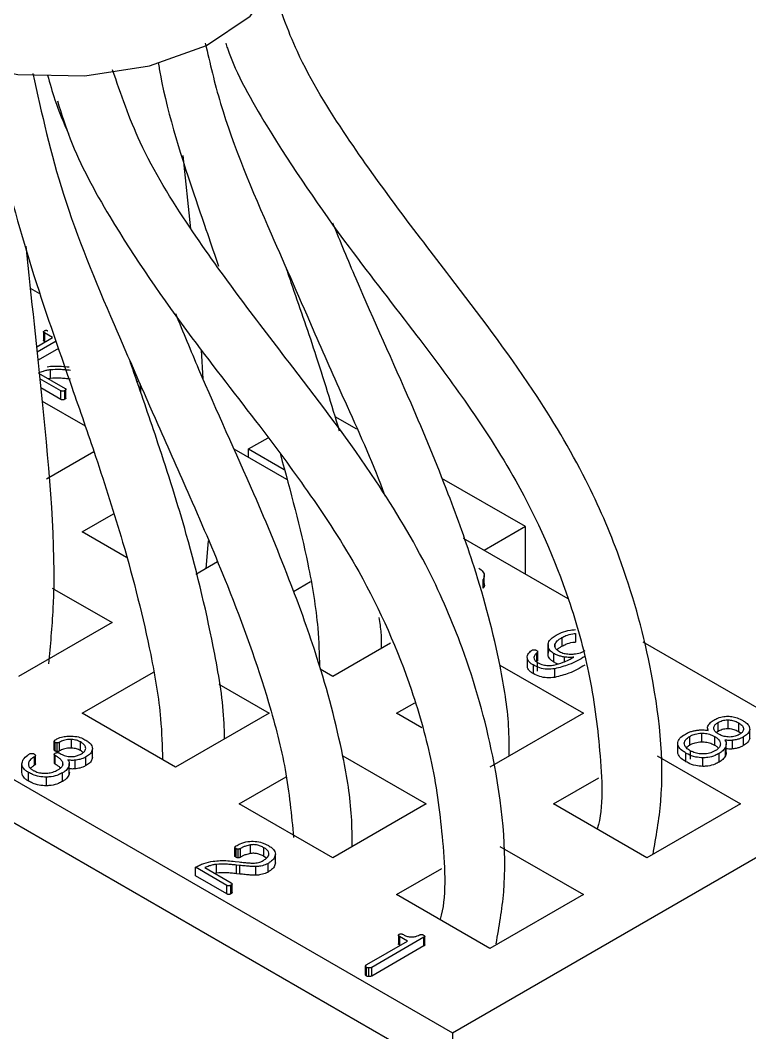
# Model space of a CAD drawing. Header units: millimetres. Extents: x 334 to 3694, y 0 to 2376.
# Drawn here: x 2489.29 to 2497.56, y 1188.96 to 1200.45 of the extents above; entities that cross this region are included whole.
import ezdxf

# ---------------------------------------------------------------- set-up
doc = ezdxf.new("R2010")
doc.units = ezdxf.units.MM
doc.header["$LTSCALE"] = 3
doc.layers.add('1_외형선', color=7, linetype='Continuous', lineweight=25)

msp = doc.modelspace()

# ---------------------------------------------------------------- linework, layer by layer
at = {"layer": '1_외형선'}
for p, q in [((2491.225, 1198.08), (2491.139, 1198.911)), ((2489.513, 1197.339), (2489.407, 1197.4)), ((2489.476, 1196.74), (2489.656, 1196.844)), ((2489.554, 1196.909), (2489.554, 1196.811)), ((2489.656, 1196.844), (2489.564, 1196.897)), ((2489.564, 1196.897), (2489.564, 1196.799)), ((2489.696, 1196.803), (2489.482, 1196.679)), ((2489.724, 1196.721), (2489.491, 1196.587)), ((2489.571, 1196.795), (2489.564, 1196.799)), ((2491.363, 1196.377), (2491.346, 1196.7)), ((2481.21, 1196.45), (2494.192, 1188.956)), ((2489.497, 1196.441), (2489.798, 1196.268)), ((2489.749, 1196.241), (2489.513, 1196.377)), ((2489.632, 1196.381), (2489.609, 1196.377)), ((2489.632, 1196.381), (2489.632, 1196.479)), ((2489.749, 1196.143), (2489.524, 1196.273)), ((2489.808, 1196.158), (2489.808, 1196.256)), ((2490.614, 1196.344), (2490.633, 1196.355)), ((2490.649, 1196.319), (2490.654, 1196.227)), ((2489.749, 1196.143), (2489.749, 1196.241)), ((2489.795, 1196.144), (2489.795, 1196.242)), ((2489.54, 1196.123), (2490.025, 1195.843)), ((2481.21, 1195.96), (2494.192, 1188.466)), ((2493.107, 1195.803), (2492.86, 1195.945)), ((2491.88, 1195.581), (2492.101, 1195.708)), ((2492.312, 1195.233), (2491.716, 1195.577)), ((2491.88, 1195.483), (2491.88, 1195.581)), ((2491.88, 1195.581), (2492.283, 1195.348)), ((2490.126, 1195.548), (2489.587, 1195.237)), ((2495.019, 1194.699), (2494.072, 1195.246)), ((2489.992, 1194.638), (2490.349, 1194.844)), ((2495.019, 1194.699), (2494.553, 1194.429)), ((2495.019, 1194.16), (2495.019, 1194.699)), ((2490.494, 1194.348), (2489.992, 1194.638)), ((2491.398, 1194.225), (2491.424, 1194.539)), ((2495.505, 1193.88), (2494.319, 1194.564)), ((2491.526, 1194.299), (2491.281, 1194.157)), ((2492.389, 1193.964), (2492.582, 1194.076)), ((2494.541, 1193.999), (2494.541, 1194.097)), ((2494.552, 1194.143), (2494.552, 1194.151)), ((2494.552, 1194.053), (2494.552, 1194.138)), ((2489.652, 1194.001), (2490.331, 1193.609)), ((2490.331, 1193.609), (2489.271, 1192.997)), ((2495.432, 1193.439), (2495.432, 1193.341)), ((2495.589, 1193.487), (2495.589, 1193.389)), ((2499.113, 1191.797), (2496.355, 1193.389)), ((2493.49, 1193.375), (2492.834, 1192.997)), ((2495.15, 1193.168), (2495.15, 1193.266)), ((2495.159, 1193.182), (2495.159, 1193.28)), ((2495.276, 1193.36), (2495.276, 1193.262)), ((2495.276, 1193.247), (2495.276, 1193.345)), ((2495.355, 1193.361), (2495.355, 1193.327)), ((2495.042, 1193.105), (2495.042, 1193.203)), ((2495.158, 1193.057), (2495.158, 1193.155)), ((2495.342, 1193.162), (2495.342, 1193.26)), ((2495.463, 1193.166), (2495.463, 1193.219)), ((2489.992, 1192.58), (2490.8, 1193.047)), ((2492.834, 1192.997), (2492.691, 1193.08)), ((2494.729, 1193.128), (2495.677, 1192.58)), ((2495.108, 1193.129), (2495.108, 1193.031)), ((2495.352, 1192.988), (2495.352, 1193.086)), ((2491.542, 1192.91), (2492.113, 1192.58)), ((2493.556, 1192.58), (2493.765, 1192.701)), ((2491.052, 1191.968), (2489.992, 1192.58)), ((2492.113, 1192.58), (2491.052, 1191.968)), ((2493.845, 1192.414), (2493.556, 1192.58)), ((2495.677, 1192.58), (2494.616, 1191.968)), ((2497.206, 1192.378), (2497.206, 1192.476)), ((2497.315, 1192.507), (2497.315, 1192.409)), ((2497.435, 1192.472), (2497.435, 1192.374)), ((2497.017, 1192.355), (2497.017, 1192.257)), ((2497.086, 1192.412), (2497.086, 1192.387)), ((2497.435, 1192.374), (2497.465, 1192.354)), ((2497.564, 1192.297), (2497.564, 1192.395)), ((2489.675, 1192.165), (2489.675, 1192.263)), ((2489.685, 1192.152), (2489.685, 1192.25)), ((2489.707, 1192.147), (2489.707, 1192.245)), ((2489.734, 1192.153), (2489.734, 1192.251)), ((2489.87, 1192.185), (2489.87, 1192.283)), ((2489.974, 1192.157), (2489.974, 1192.255)), ((2490.023, 1192.281), (2490.035, 1192.275)), ((2496.747, 1192.141), (2496.747, 1192.239)), ((2496.884, 1192.22), (2496.884, 1192.318)), ((2497.166, 1192.317), (2497.166, 1192.219)), ((2497.298, 1192.234), (2497.298, 1192.234)), ((2497.298, 1192.136), (2497.298, 1192.233)), ((2497.369, 1192.176), (2497.369, 1192.274)), ((2497.491, 1192.312), (2497.491, 1192.214)), ((2490.108, 1192.08), (2490.108, 1192.178)), ((2496.841, 1192.031), (2496.841, 1192.129)), ((2496.888, 1192.156), (2496.888, 1192.058)), ((2497.216, 1192.027), (2497.216, 1192.125)), ((2497.288, 1192.098), (2497.288, 1192.196)), ((2489.309, 1191.907), (2489.309, 1192.005)), ((2489.452, 1191.99), (2489.452, 1192.088)), ((2489.461, 1192.004), (2489.461, 1192.102)), ((2489.675, 1192.114), (2489.675, 1192.016)), ((2489.687, 1192.002), (2489.687, 1192.1)), ((2489.772, 1191.992), (2489.772, 1192.025)), ((2489.846, 1192.006), (2489.846, 1192.012)), ((2489.846, 1191.914), (2489.846, 1192.004)), ((2489.912, 1191.95), (2489.912, 1192.048)), ((2490.035, 1191.988), (2490.035, 1192.086)), ((2492.947, 1192.099), (2493.895, 1191.552)), ((2496.513, 1192.098), (2497.459, 1191.552)), ((2497.033, 1191.977), (2497.033, 1192.075)), ((2489.382, 1191.812), (2489.382, 1191.91)), ((2489.77, 1191.807), (2489.77, 1191.905)), ((2489.844, 1191.889), (2489.844, 1191.987)), ((2489.588, 1191.758), (2489.588, 1191.856)), ((2491.774, 1191.552), (2492.304, 1191.858)), ((2494.192, 1188.956), (2499.113, 1191.797)), ((2495.338, 1191.552), (2495.852, 1191.849)), ((2492.834, 1190.939), (2491.774, 1191.552)), ((2493.895, 1191.552), (2492.834, 1190.939)), ((2496.398, 1190.939), (2495.338, 1191.552)), ((2497.459, 1191.552), (2496.398, 1190.939)), ((2491.902, 1190.99), (2491.902, 1191.088)), ((2491.724, 1190.961), (2491.724, 1191.059)), ((2491.737, 1190.947), (2491.737, 1191.045)), ((2491.76, 1190.941), (2491.76, 1191.039)), ((2491.787, 1190.947), (2491.787, 1191.045)), ((2492.054, 1190.956), (2492.054, 1191.054)), ((2492.184, 1190.884), (2492.184, 1190.982)), ((2494.731, 1191.069), (2495.677, 1190.523)), ((2491.516, 1190.768), (2491.516, 1190.866)), ((2491.727, 1190.899), (2491.772, 1190.894)), ((2491.781, 1190.854), (2491.743, 1190.858)), ((2491.743, 1190.76), (2491.743, 1190.858)), ((2491.781, 1190.756), (2491.781, 1190.854)), ((2492.083, 1190.936), (2492.054, 1190.956)), ((2492.1, 1190.779), (2492.1, 1190.877)), ((2491.634, 1190.628), (2491.279, 1190.833)), ((2491.279, 1190.735), (2491.279, 1190.833)), ((2491.382, 1190.829), (2491.682, 1190.655)), ((2491.516, 1190.768), (2491.493, 1190.764)), ((2491.781, 1190.756), (2491.743, 1190.76)), ((2491.96, 1190.742), (2491.96, 1190.84)), ((2493.556, 1190.523), (2494.071, 1190.82)), ((2491.634, 1190.53), (2491.279, 1190.735)), ((2491.634, 1190.53), (2491.634, 1190.628)), ((2491.68, 1190.532), (2491.68, 1190.63)), ((2491.692, 1190.546), (2491.692, 1190.644)), ((2494.616, 1189.911), (2493.556, 1190.523)), ((2495.677, 1190.523), (2494.616, 1189.911)), ((2493.579, 1190.061), (2493.579, 1189.963)), ((2493.682, 1189.995), (2493.59, 1190.049)), ((2493.59, 1190.049), (2493.59, 1189.951)), ((2493.877, 1189.953), (2493.877, 1190.051)), ((2493.221, 1189.73), (2493.682, 1189.995)), ((2493.867, 1190.038), (2493.276, 1189.697)), ((2493.867, 1189.94), (2493.276, 1189.599)), ((2493.597, 1189.947), (2493.59, 1189.951)), ((2493.867, 1189.94), (2493.867, 1190.038)), ((2493.206, 1189.614), (2493.206, 1189.712)), ((2493.218, 1189.598), (2493.218, 1189.696)), ((2493.245, 1189.592), (2493.245, 1189.69)), ((2493.276, 1189.599), (2493.276, 1189.697)), ((2494.192, 1188.956), (2494.192, 1188.466))]:
    msp.add_line(p, q, dxfattribs=at)
at = {"layer": '1_외형선', "flags": 128}
msp.add_lwpolyline([(2487.934, 1200.235), (2488.546, 1199.975), (2489.263, 1199.83), (2490.023, 1199.813), (2490.757, 1199.927), (2491.401, 1200.16), (2491.896, 1200.493), (2492.2, 1200.895), (2492.287, 1201.276)], dxfattribs=at)
at = {"layer": '1_외형선'}
for points, knots in [([(2496.467, 1190.979), (2496.502, 1191.176), (2496.618, 1191.818), (2496.498, 1192.988), (2496.151, 1194.24), (2495.693, 1195.301), (2495.044, 1196.385), (2494.087, 1197.638), (2493.145, 1198.86), (2492.439, 1199.992), (2492.234, 1200.584), (2492.148, 1200.834)], [0, 0, 0, 0, 0.067625, 0.220252, 0.335985, 0.419037, 0.521309, 0.66064, 0.833108, 0.929475, 1, 1, 1, 1]), ([(2491.388, 1200.184), (2491.441, 1199.957), (2491.608, 1199.24), (2492.087, 1198.131), (2492.587, 1196.992), (2493.021, 1196.005), (2493.304, 1195.39), (2493.424, 1195.048), (2493.426, 1195.043)], [0, 0, 0, 0, 0.132687, 0.418935, 0.639993, 0.800324, 0.996985, 1, 1, 1, 1]), ([(2491.62, 1200.184), (2491.626, 1200.165), (2491.734, 1199.845), (2492.196, 1199.036), (2492.932, 1197.962), (2493.718, 1196.965), (2494.365, 1196.096), (2495.008, 1195.115), (2495.479, 1194.043), (2495.766, 1193.003), (2495.875, 1192.128), (2495.908, 1191.512), (2495.834, 1191.267), (2495.833, 1191.266)], [0, 0, 0, 0, 0.005799, 0.09912, 0.256585, 0.377875, 0.464618, 0.567152, 0.707983, 0.794991, 0.892448, 0.999227, 1, 1, 1, 1]), ([(2490.854, 1199.965), (2490.863, 1199.917), (2490.95, 1199.406), (2491.206, 1198.623), (2491.454, 1197.901), (2491.54, 1197.653)], [0, 0, 0, 0, 0.063908, 0.678537, 1, 1, 1, 1]), ([(2488.937, 1199.895), (2488.94, 1199.805), (2488.953, 1199.453), (2489.128, 1198.603), (2489.453, 1197.482), (2489.841, 1196.38), (2490.169, 1195.43), (2490.495, 1194.413), (2490.748, 1193.414), (2490.889, 1192.588), (2490.899, 1192.207), (2490.903, 1192.054)], [0, 0, 0, 0, 0.0366, 0.142814, 0.320492, 0.456093, 0.554542, 0.676671, 0.839426, 0.935448, 1, 1, 1, 1]), ([(2489.432, 1199.842), (2489.533, 1199.386), (2489.743, 1198.442), (2490.302, 1197.102), (2490.803, 1195.963), (2491.244, 1194.976), (2491.693, 1193.925), (2492.069, 1192.885), (2492.319, 1191.919), (2492.366, 1191.425), (2492.39, 1191.171)], [0, 0, 0, 0, 0.15672, 0.325189, 0.455291, 0.549652, 0.665395, 0.817516, 0.906146, 1, 1, 1, 1]), ([(2489.6, 1199.824), (2489.625, 1199.73), (2489.686, 1199.506), (2489.782, 1199.284), (2489.838, 1199.155)], [0, 0, 0, 0, 0.417245, 1, 1, 1, 1]), ([(2494.687, 1189.966), (2494.722, 1190.158), (2494.836, 1190.795), (2494.716, 1191.959), (2494.369, 1193.211), (2493.911, 1194.273), (2493.262, 1195.356), (2492.305, 1196.61), (2491.362, 1197.831), (2490.644, 1198.988), (2490.431, 1199.606), (2490.337, 1199.883)], [0, 0, 0, 0, 0.065474, 0.217264, 0.332363, 0.414959, 0.516671, 0.655238, 0.82676, 0.922598, 1, 1, 1, 1]), ([(2489.711, 1199.529), (2489.756, 1199.385), (2489.897, 1198.939), (2490.405, 1198.006), (2491.152, 1196.933), (2491.936, 1195.937), (2492.583, 1195.068), (2493.226, 1194.086), (2493.697, 1193.014), (2493.984, 1191.975), (2494.093, 1191.099), (2494.126, 1190.484), (2494.052, 1190.239), (2494.051, 1190.237)], [0, 0, 0, 0, 0.0426655, 0.1325267, 0.2841522, 0.4009448, 0.4844712, 0.5832025, 0.7188118, 0.8025934, 0.8964364, 0.9992555, 1, 1, 1, 1]), ([(2494.836, 1192.095), (2494.836, 1192.208), (2494.836, 1192.534), (2494.718, 1193.256), (2494.485, 1194.142), (2494.125, 1195.14), (2493.675, 1196.23), (2493.203, 1197.248), (2492.922, 1197.932), (2492.835, 1198.143)], [0, 0, 0, 0, 0.0603516, 0.1743596, 0.3582114, 0.4930796, 0.6624921, 0.8961346, 1, 1, 1, 1]), ([(2489.612, 1193.142), (2489.633, 1193.35), (2489.724, 1194.272), (2489.564, 1195.905), (2489.419, 1197.293), (2489.357, 1197.882)], [0, 0, 0, 0, 0.143696, 0.636634, 1, 1, 1, 1]), ([(2492.911, 1195.783), (2492.821, 1196.081), (2492.651, 1196.643), (2492.436, 1197.257), (2492.328, 1197.573), (2492.309, 1197.626)], [0, 0, 0, 0, 0.4839055, 0.9132074, 1, 1, 1, 1]), ([(2493.054, 1191.066), (2493.054, 1191.179), (2493.054, 1191.505), (2492.936, 1192.227), (2492.703, 1193.114), (2492.343, 1194.111), (2491.893, 1195.201), (2491.421, 1196.22), (2491.14, 1196.903), (2491.053, 1197.114)], [0, 0, 0, 0, 0.060352, 0.17436, 0.358211, 0.49308, 0.662492, 0.896135, 1, 1, 1, 1]), ([(2489.564, 1196.897), (2489.561, 1196.899), (2489.557, 1196.902), (2489.554, 1196.907), (2489.554, 1196.912), (2489.557, 1196.917), (2489.561, 1196.919), (2489.563, 1196.921)], [0, 0, 0, 0, 0.26836, 0.438602, 0.609458, 0.770992, 1, 1, 1, 1]), ([(2489.563, 1196.921), (2489.566, 1196.922), (2489.57, 1196.925), (2489.578, 1196.927), (2489.585, 1196.927), (2489.593, 1196.926), (2489.598, 1196.923), (2489.601, 1196.922), (2489.601, 1196.922)], [0, 0, 0, 0, 0.259597, 0.41891, 0.579315, 0.721144, 0.944831, 1, 1, 1, 1]), ([(2489.564, 1196.799), (2489.561, 1196.801), (2489.557, 1196.804), (2489.554, 1196.808), (2489.554, 1196.811), (2489.554, 1196.811)], [0, 0, 0, 0, 0.523234, 0.855163, 1, 1, 1, 1]), ([(2491.607, 1192.288), (2491.606, 1192.347), (2491.601, 1192.655), (2491.473, 1193.433), (2491.22, 1194.5), (2490.883, 1195.567), (2490.654, 1196.228), (2490.546, 1196.544), (2490.528, 1196.597)], [0, 0, 0, 0, 0.043763, 0.230546, 0.543929, 0.781591, 0.96327, 1, 1, 1, 1]), ([(2489.593, 1196.514), (2489.62, 1196.517), (2489.675, 1196.522), (2489.759, 1196.52), (2489.815, 1196.514), (2489.843, 1196.511)], [0, 0, 0, 0, 0.326827, 0.660372, 1, 1, 1, 1]), ([(2489.859, 1196.471), (2489.839, 1196.473), (2489.8, 1196.477), (2489.724, 1196.483), (2489.668, 1196.48), (2489.632, 1196.479)], [0, 0, 0, 0, 0.26327, 0.526602, 1, 1, 1, 1]), ([(2489.632, 1196.479), (2489.618, 1196.477), (2489.588, 1196.472), (2489.543, 1196.46), (2489.514, 1196.448), (2489.497, 1196.441)], [0, 0, 0, 0, 0.299461, 0.598866, 1, 1, 1, 1]), ([(2489.859, 1196.373), (2489.839, 1196.375), (2489.8, 1196.379), (2489.724, 1196.385), (2489.668, 1196.382), (2489.632, 1196.381)], [0, 0, 0, 0, 0.26327, 0.526602, 1, 1, 1, 1]), ([(2489.798, 1196.268), (2489.8, 1196.266), (2489.805, 1196.263), (2489.808, 1196.258), (2489.808, 1196.253), (2489.804, 1196.248), (2489.798, 1196.244), (2489.795, 1196.242)], [0, 0, 0, 0, 0.238263, 0.398082, 0.529508, 0.728014, 1, 1, 1, 1]), ([(2489.795, 1196.242), (2489.791, 1196.24), (2489.785, 1196.237), (2489.775, 1196.235), (2489.766, 1196.235), (2489.757, 1196.237), (2489.752, 1196.24), (2489.749, 1196.241)], [0, 0, 0, 0, 0.286164, 0.459276, 0.633518, 0.785315, 1, 1, 1, 1]), ([(2489.795, 1196.144), (2489.791, 1196.142), (2489.785, 1196.139), (2489.775, 1196.137), (2489.766, 1196.137), (2489.757, 1196.139), (2489.752, 1196.142), (2489.749, 1196.143)], [0, 0, 0, 0, 0.286164, 0.459276, 0.633518, 0.785315, 1, 1, 1, 1]), ([(2489.807, 1196.158), (2489.807, 1196.157), (2489.808, 1196.155), (2489.803, 1196.15), (2489.798, 1196.146), (2489.795, 1196.144)], [0, 0, 0, 0, 0.12968, 0.496877, 1, 1, 1, 1]), ([(2492.241, 1195.517), (2492.354, 1195.101), (2492.535, 1194.432), (2492.67, 1193.624), (2492.68, 1193.25), (2492.684, 1193.105)], [0, 0, 0, 0, 0.501449, 0.805303, 1, 1, 1, 1]), ([(2494.49, 1194.228), (2494.508, 1194.215), (2494.544, 1194.189), (2494.558, 1194.141), (2494.547, 1194.111), (2494.541, 1194.097)], [0, 0, 0, 0, 0.353995, 0.685046, 1, 1, 1, 1]), ([(2494.55, 1194.053), (2494.551, 1194.05), (2494.558, 1194.032), (2494.549, 1194.013), (2494.541, 1193.999)], [0, 0, 0, 0, 0.1928346, 1, 1, 1, 1]), ([(2493.389, 1193.317), (2493.389, 1193.375), (2493.39, 1193.487), (2493.37, 1193.608), (2493.361, 1193.666)], [0, 0, 0, 0, 0.516012, 1, 1, 1, 1]), ([(2495.37, 1193.468), (2495.389, 1193.478), (2495.435, 1193.502), (2495.511, 1193.526), (2495.569, 1193.529), (2495.589, 1193.53)], [0, 0, 0, 0, 0.302128, 0.759469, 1, 1, 1, 1]), ([(2495.276, 1193.345), (2495.277, 1193.361), (2495.28, 1193.394), (2495.319, 1193.436), (2495.354, 1193.458), (2495.37, 1193.468)], [0, 0, 0, 0, 0.3524401, 0.6990275, 1, 1, 1, 1]), ([(2495.355, 1193.361), (2495.362, 1193.375), (2495.373, 1193.396), (2495.403, 1193.422), (2495.422, 1193.433), (2495.432, 1193.439)], [0, 0, 0, 0, 0.477135, 0.735995, 1, 1, 1, 1]), ([(2495.432, 1193.439), (2495.447, 1193.447), (2495.483, 1193.466), (2495.538, 1193.483), (2495.578, 1193.486), (2495.589, 1193.487)], [0, 0, 0, 0, 0.331935, 0.819019, 1, 1, 1, 1]), ([(2495.432, 1193.341), (2495.447, 1193.349), (2495.483, 1193.368), (2495.538, 1193.385), (2495.578, 1193.388), (2495.589, 1193.389)], [0, 0, 0, 0, 0.331935, 0.819019, 1, 1, 1, 1]), ([(2495.042, 1193.203), (2495.041, 1193.215), (2495.039, 1193.24), (2495.061, 1193.271), (2495.082, 1193.287), (2495.089, 1193.293)], [0, 0, 0, 0, 0.365445, 0.785032, 1, 1, 1, 1]), ([(2495.089, 1193.293), (2495.093, 1193.295), (2495.099, 1193.299), (2495.111, 1193.301), (2495.122, 1193.301), (2495.132, 1193.3), (2495.138, 1193.297), (2495.141, 1193.296)], [0, 0, 0, 0, 0.283518, 0.457535, 0.631087, 0.828084, 1, 1, 1, 1]), ([(2495.15, 1193.266), (2495.145, 1193.262), (2495.136, 1193.254), (2495.121, 1193.236), (2495.118, 1193.222), (2495.116, 1193.212)], [0, 0, 0, 0, 0.251864, 0.504383, 1, 1, 1, 1]), ([(2495.141, 1193.296), (2495.145, 1193.294), (2495.152, 1193.291), (2495.158, 1193.285), (2495.159, 1193.279), (2495.156, 1193.272), (2495.152, 1193.268), (2495.15, 1193.266)], [0, 0, 0, 0, 0.2725834, 0.4323765, 0.593576, 0.7897944, 1, 1, 1, 1]), ([(2495.342, 1193.26), (2495.333, 1193.266), (2495.306, 1193.282), (2495.282, 1193.312), (2495.278, 1193.336), (2495.276, 1193.345)], [0, 0, 0, 0, 0.250961, 0.712146, 1, 1, 1, 1]), ([(2495.405, 1193.278), (2495.392, 1193.287), (2495.367, 1193.304), (2495.351, 1193.333), (2495.354, 1193.352), (2495.355, 1193.361)], [0, 0, 0, 0, 0.384748, 0.711481, 1, 1, 1, 1]), ([(2495.378, 1193.299), (2495.379, 1193.301), (2495.384, 1193.31), (2495.404, 1193.324), (2495.422, 1193.335), (2495.432, 1193.341)], [0, 0, 0, 0, 0.091826, 0.541445, 1, 1, 1, 1]), ([(2495.545, 1193.248), (2495.524, 1193.249), (2495.485, 1193.249), (2495.437, 1193.262), (2495.414, 1193.274), (2495.405, 1193.278)], [0, 0, 0, 0, 0.394375, 0.760413, 1, 1, 1, 1]), ([(2495.694, 1193.289), (2495.682, 1193.282), (2495.652, 1193.266), (2495.6, 1193.252), (2495.56, 1193.249), (2495.545, 1193.248)], [0, 0, 0, 0, 0.285711, 0.734064, 1, 1, 1, 1]), ([(2495.108, 1193.129), (2495.098, 1193.135), (2495.071, 1193.152), (2495.049, 1193.178), (2495.043, 1193.198), (2495.042, 1193.203)], [0, 0, 0, 0, 0.309178, 0.801095, 1, 1, 1, 1]), ([(2495.116, 1193.212), (2495.117, 1193.202), (2495.12, 1193.184), (2495.141, 1193.166), (2495.154, 1193.157), (2495.158, 1193.155)], [0, 0, 0, 0, 0.468834, 0.866352, 1, 1, 1, 1]), ([(2495.158, 1193.182), (2495.158, 1193.182), (2495.159, 1193.179), (2495.156, 1193.174), (2495.152, 1193.17), (2495.15, 1193.168)], [0, 0, 0, 0, 0.073184, 0.520644, 1, 1, 1, 1]), ([(2495.158, 1193.155), (2495.178, 1193.146), (2495.212, 1193.129), (2495.275, 1193.121), (2495.315, 1193.123), (2495.336, 1193.127), (2495.34, 1193.127)], [0, 0, 0, 0, 0.394552, 0.669199, 0.943149, 1, 1, 1, 1]), ([(2495.342, 1193.162), (2495.333, 1193.168), (2495.306, 1193.184), (2495.282, 1193.214), (2495.278, 1193.238), (2495.276, 1193.247)], [0, 0, 0, 0, 0.2509614, 0.7121462, 1, 1, 1, 1]), ([(2495.34, 1193.127), (2495.377, 1193.137), (2495.438, 1193.153), (2495.511, 1193.187), (2495.55, 1193.207), (2495.57, 1193.217)], [0, 0, 0, 0, 0.434473, 0.71648, 1, 1, 1, 1]), ([(2495.463, 1193.219), (2495.449, 1193.221), (2495.421, 1193.226), (2495.379, 1193.24), (2495.355, 1193.253), (2495.342, 1193.26)], [0, 0, 0, 0, 0.317522, 0.6187085, 1, 1, 1, 1]), ([(2495.385, 1193.141), (2495.385, 1193.141), (2495.368, 1193.146), (2495.355, 1193.154), (2495.342, 1193.162)], [0, 0, 0, 0, 0.03846, 1, 1, 1, 1]), ([(2495.694, 1193.224), (2495.665, 1193.208), (2495.607, 1193.176), (2495.5, 1193.123), (2495.407, 1193.1), (2495.352, 1193.086)], [0, 0, 0, 0, 0.2853202, 0.5708201, 1, 1, 1, 1]), ([(2495.57, 1193.217), (2495.561, 1193.216), (2495.543, 1193.214), (2495.507, 1193.214), (2495.481, 1193.217), (2495.463, 1193.219)], [0, 0, 0, 0, 0.250999, 0.502475, 1, 1, 1, 1]), ([(2495.108, 1193.031), (2495.098, 1193.037), (2495.071, 1193.054), (2495.049, 1193.08), (2495.043, 1193.1), (2495.042, 1193.105)], [0, 0, 0, 0, 0.309178, 0.801095, 1, 1, 1, 1]), ([(2495.352, 1193.086), (2495.322, 1193.083), (2495.264, 1193.077), (2495.177, 1193.094), (2495.132, 1193.117), (2495.108, 1193.129)], [0, 0, 0, 0, 0.333289, 0.651326, 1, 1, 1, 1]), ([(2495.694, 1193.126), (2495.665, 1193.11), (2495.607, 1193.078), (2495.5, 1193.025), (2495.407, 1193.002), (2495.352, 1192.988)], [0, 0, 0, 0, 0.2853202, 0.5708201, 1, 1, 1, 1]), ([(2495.352, 1192.988), (2495.322, 1192.985), (2495.264, 1192.979), (2495.177, 1192.996), (2495.132, 1193.019), (2495.108, 1193.031)], [0, 0, 0, 0, 0.333289, 0.651326, 1, 1, 1, 1]), ([(2497.089, 1192.434), (2497.093, 1192.442), (2497.1, 1192.456), (2497.122, 1192.48), (2497.144, 1192.495), (2497.158, 1192.504)], [0, 0, 0, 0, 0.28647, 0.557222, 1, 1, 1, 1]), ([(2497.155, 1192.414), (2497.158, 1192.425), (2497.163, 1192.446), (2497.187, 1192.465), (2497.202, 1192.474), (2497.206, 1192.476)], [0, 0, 0, 0, 0.470602, 0.869608, 1, 1, 1, 1]), ([(2497.158, 1192.504), (2497.173, 1192.511), (2497.205, 1192.529), (2497.256, 1192.543), (2497.291, 1192.546), (2497.301, 1192.547)], [0, 0, 0, 0, 0.358453, 0.814728, 1, 1, 1, 1]), ([(2497.206, 1192.476), (2497.221, 1192.484), (2497.244, 1192.495), (2497.282, 1192.505), (2497.304, 1192.506), (2497.315, 1192.507)], [0, 0, 0, 0, 0.475625, 0.730875, 1, 1, 1, 1]), ([(2497.301, 1192.547), (2497.321, 1192.547), (2497.364, 1192.546), (2497.428, 1192.529), (2497.464, 1192.51), (2497.484, 1192.499)], [0, 0, 0, 0, 0.293065, 0.614959, 1, 1, 1, 1]), ([(2497.315, 1192.507), (2497.334, 1192.505), (2497.373, 1192.502), (2497.411, 1192.486), (2497.431, 1192.475), (2497.435, 1192.472)], [0, 0, 0, 0, 0.403381, 0.85842, 1, 1, 1, 1]), ([(2497.435, 1192.472), (2497.445, 1192.466), (2497.469, 1192.451), (2497.491, 1192.427), (2497.494, 1192.409), (2497.494, 1192.403)], [0, 0, 0, 0, 0.332339, 0.775008, 1, 1, 1, 1]), ([(2497.484, 1192.499), (2497.497, 1192.491), (2497.529, 1192.471), (2497.562, 1192.435), (2497.563, 1192.407), (2497.564, 1192.395)], [0, 0, 0, 0, 0.2960253, 0.7047818, 1, 1, 1, 1]), ([(2496.747, 1192.239), (2496.751, 1192.255), (2496.758, 1192.288), (2496.798, 1192.322), (2496.828, 1192.34), (2496.835, 1192.345)], [0, 0, 0, 0, 0.379874, 0.839847, 1, 1, 1, 1]), ([(2496.835, 1192.345), (2496.849, 1192.352), (2496.873, 1192.365), (2496.914, 1192.379), (2496.942, 1192.384), (2496.956, 1192.386)], [0, 0, 0, 0, 0.3819148, 0.6859516, 1, 1, 1, 1]), ([(2496.884, 1192.318), (2496.895, 1192.324), (2496.922, 1192.338), (2496.969, 1192.352), (2497.004, 1192.354), (2497.017, 1192.355)], [0, 0, 0, 0, 0.296043, 0.741598, 1, 1, 1, 1]), ([(2496.956, 1192.386), (2496.969, 1192.388), (2496.993, 1192.392), (2497.04, 1192.393), (2497.073, 1192.389), (2497.094, 1192.386)], [0, 0, 0, 0, 0.28209, 0.530327, 1, 1, 1, 1]), ([(2497.017, 1192.355), (2497.037, 1192.354), (2497.08, 1192.352), (2497.13, 1192.336), (2497.156, 1192.322), (2497.166, 1192.317)], [0, 0, 0, 0, 0.362376, 0.752868, 1, 1, 1, 1]), ([(2497.094, 1192.386), (2497.092, 1192.39), (2497.088, 1192.398), (2497.085, 1192.414), (2497.087, 1192.426), (2497.089, 1192.434)], [0, 0, 0, 0, 0.2517655, 0.5043557, 1, 1, 1, 1]), ([(2497.213, 1192.344), (2497.203, 1192.35), (2497.18, 1192.365), (2497.158, 1192.389), (2497.156, 1192.407), (2497.155, 1192.414)], [0, 0, 0, 0, 0.31795, 0.751345, 1, 1, 1, 1]), ([(2497.185, 1192.363), (2497.188, 1192.366), (2497.194, 1192.372), (2497.202, 1192.376), (2497.206, 1192.378)], [0, 0, 0, 0, 0.523586, 1, 1, 1, 1]), ([(2497.206, 1192.378), (2497.221, 1192.386), (2497.244, 1192.397), (2497.282, 1192.407), (2497.304, 1192.408), (2497.315, 1192.409)], [0, 0, 0, 0, 0.475625, 0.730875, 1, 1, 1, 1]), ([(2497.315, 1192.409), (2497.334, 1192.407), (2497.373, 1192.404), (2497.411, 1192.388), (2497.431, 1192.377), (2497.435, 1192.374)], [0, 0, 0, 0, 0.403381, 0.85842, 1, 1, 1, 1]), ([(2497.494, 1192.403), (2497.492, 1192.392), (2497.488, 1192.371), (2497.463, 1192.351), (2497.448, 1192.341), (2497.444, 1192.339)], [0, 0, 0, 0, 0.462242, 0.8554022, 1, 1, 1, 1]), ([(2497.564, 1192.395), (2497.561, 1192.384), (2497.554, 1192.359), (2497.523, 1192.331), (2497.5, 1192.317), (2497.491, 1192.312)], [0, 0, 0, 0, 0.366386, 0.784605, 1, 1, 1, 1]), ([(2489.675, 1192.263), (2489.676, 1192.266), (2489.677, 1192.27), (2489.683, 1192.276), (2489.687, 1192.278), (2489.689, 1192.28)], [0, 0, 0, 0, 0.438794, 0.715138, 1, 1, 1, 1]), ([(2489.685, 1192.25), (2489.683, 1192.251), (2489.68, 1192.253), (2489.676, 1192.258), (2489.675, 1192.262), (2489.675, 1192.263)], [0, 0, 0, 0, 0.255398, 0.6368, 1, 1, 1, 1]), ([(2489.707, 1192.245), (2489.704, 1192.245), (2489.696, 1192.245), (2489.689, 1192.248), (2489.686, 1192.249), (2489.685, 1192.25)], [0, 0, 0, 0, 0.436065, 0.856638, 1, 1, 1, 1]), ([(2489.689, 1192.28), (2489.7, 1192.286), (2489.73, 1192.302), (2489.784, 1192.318), (2489.827, 1192.321), (2489.847, 1192.322)], [0, 0, 0, 0, 0.272192, 0.674689, 1, 1, 1, 1]), ([(2489.734, 1192.251), (2489.732, 1192.25), (2489.727, 1192.247), (2489.718, 1192.245), (2489.711, 1192.245), (2489.707, 1192.245)], [0, 0, 0, 0, 0.247453, 0.622764, 1, 1, 1, 1]), ([(2489.87, 1192.283), (2489.849, 1192.283), (2489.809, 1192.282), (2489.763, 1192.267), (2489.741, 1192.255), (2489.734, 1192.251)], [0, 0, 0, 0, 0.400284, 0.791577, 1, 1, 1, 1]), ([(2489.847, 1192.322), (2489.875, 1192.321), (2489.93, 1192.32), (2489.988, 1192.3), (2490.015, 1192.286), (2490.023, 1192.281)], [0, 0, 0, 0, 0.43036, 0.830253, 1, 1, 1, 1]), ([(2489.974, 1192.255), (2489.967, 1192.259), (2489.946, 1192.269), (2489.91, 1192.28), (2489.881, 1192.282), (2489.87, 1192.283)], [0, 0, 0, 0, 0.2517619, 0.7135067, 1, 1, 1, 1]), ([(2490.032, 1192.182), (2490.03, 1192.193), (2490.026, 1192.216), (2489.999, 1192.239), (2489.981, 1192.251), (2489.974, 1192.255)], [0, 0, 0, 0, 0.427224, 0.805279, 1, 1, 1, 1]), ([(2490.035, 1192.275), (2490.047, 1192.267), (2490.076, 1192.249), (2490.104, 1192.215), (2490.107, 1192.19), (2490.108, 1192.178)], [0, 0, 0, 0, 0.289103, 0.683787, 1, 1, 1, 1]), ([(2496.841, 1192.129), (2496.828, 1192.137), (2496.79, 1192.16), (2496.753, 1192.198), (2496.749, 1192.229), (2496.747, 1192.239)], [0, 0, 0, 0, 0.274611, 0.753143, 1, 1, 1, 1]), ([(2496.821, 1192.242), (2496.824, 1192.254), (2496.83, 1192.277), (2496.858, 1192.302), (2496.878, 1192.314), (2496.884, 1192.318)], [0, 0, 0, 0, 0.408352, 0.821219, 1, 1, 1, 1]), ([(2496.888, 1192.156), (2496.877, 1192.163), (2496.85, 1192.18), (2496.824, 1192.21), (2496.822, 1192.233), (2496.821, 1192.242)], [0, 0, 0, 0, 0.303791, 0.711339, 1, 1, 1, 1]), ([(2496.884, 1192.22), (2496.895, 1192.226), (2496.922, 1192.24), (2496.969, 1192.254), (2497.004, 1192.256), (2497.017, 1192.257)], [0, 0, 0, 0, 0.296043, 0.741598, 1, 1, 1, 1]), ([(2497.017, 1192.257), (2497.037, 1192.256), (2497.08, 1192.254), (2497.13, 1192.238), (2497.156, 1192.224), (2497.166, 1192.219)], [0, 0, 0, 0, 0.362376, 0.752868, 1, 1, 1, 1]), ([(2497.166, 1192.317), (2497.177, 1192.31), (2497.203, 1192.293), (2497.229, 1192.264), (2497.231, 1192.241), (2497.231, 1192.231)], [0, 0, 0, 0, 0.284952, 0.695169, 1, 1, 1, 1]), ([(2497.231, 1192.231), (2497.229, 1192.219), (2497.224, 1192.195), (2497.195, 1192.169), (2497.175, 1192.156), (2497.169, 1192.153)], [0, 0, 0, 0, 0.398631, 0.842602, 1, 1, 1, 1]), ([(2497.334, 1192.311), (2497.314, 1192.312), (2497.275, 1192.315), (2497.237, 1192.331), (2497.219, 1192.341), (2497.213, 1192.344)], [0, 0, 0, 0, 0.443556, 0.838423, 1, 1, 1, 1]), ([(2497.369, 1192.274), (2497.361, 1192.273), (2497.347, 1192.272), (2497.318, 1192.272), (2497.297, 1192.275), (2497.283, 1192.277)], [0, 0, 0, 0, 0.251283, 0.502994, 1, 1, 1, 1]), ([(2497.283, 1192.277), (2497.288, 1192.27), (2497.296, 1192.255), (2497.3, 1192.228), (2497.293, 1192.208), (2497.288, 1192.196)], [0, 0, 0, 0, 0.29341, 0.541548, 1, 1, 1, 1]), ([(2497.444, 1192.339), (2497.43, 1192.332), (2497.408, 1192.321), (2497.369, 1192.312), (2497.346, 1192.311), (2497.334, 1192.311)], [0, 0, 0, 0, 0.445931, 0.714239, 1, 1, 1, 1]), ([(2497.491, 1192.312), (2497.479, 1192.305), (2497.458, 1192.294), (2497.417, 1192.28), (2497.387, 1192.276), (2497.369, 1192.274)], [0, 0, 0, 0, 0.343489, 0.602403, 1, 1, 1, 1]), ([(2497.564, 1192.297), (2497.561, 1192.286), (2497.554, 1192.261), (2497.523, 1192.233), (2497.5, 1192.219), (2497.491, 1192.214)], [0, 0, 0, 0, 0.366386, 0.784605, 1, 1, 1, 1]), ([(2489.309, 1192.005), (2489.311, 1192.022), (2489.317, 1192.059), (2489.357, 1192.095), (2489.385, 1192.113), (2489.389, 1192.116)], [0, 0, 0, 0, 0.415045, 0.898312, 1, 1, 1, 1]), ([(2489.389, 1192.116), (2489.391, 1192.117), (2489.396, 1192.121), (2489.405, 1192.124), (2489.414, 1192.125), (2489.419, 1192.125), (2489.42, 1192.125)], [0, 0, 0, 0, 0.250064, 0.606436, 0.929564, 1, 1, 1, 1]), ([(2489.42, 1192.125), (2489.424, 1192.125), (2489.433, 1192.125), (2489.441, 1192.122), (2489.445, 1192.119), (2489.446, 1192.119)], [0, 0, 0, 0, 0.445297, 0.864126, 1, 1, 1, 1]), ([(2489.446, 1192.119), (2489.448, 1192.118), (2489.453, 1192.115), (2489.459, 1192.11), (2489.46, 1192.106), (2489.461, 1192.105)], [0, 0, 0, 0, 0.252782, 0.701011, 1, 1, 1, 1]), ([(2489.685, 1192.152), (2489.683, 1192.153), (2489.68, 1192.155), (2489.676, 1192.16), (2489.675, 1192.164), (2489.675, 1192.165)], [0, 0, 0, 0, 0.255398, 0.6368, 1, 1, 1, 1]), ([(2489.687, 1192.1), (2489.683, 1192.102), (2489.678, 1192.106), (2489.675, 1192.112), (2489.675, 1192.117), (2489.679, 1192.123), (2489.685, 1192.126), (2489.687, 1192.128)], [0, 0, 0, 0, 0.260518, 0.417811, 0.575884, 0.765748, 1, 1, 1, 1]), ([(2489.707, 1192.147), (2489.704, 1192.147), (2489.696, 1192.147), (2489.689, 1192.15), (2489.686, 1192.151), (2489.685, 1192.152)], [0, 0, 0, 0, 0.436065, 0.856638, 1, 1, 1, 1]), ([(2489.687, 1192.128), (2489.691, 1192.13), (2489.697, 1192.133), (2489.706, 1192.135), (2489.715, 1192.135), (2489.725, 1192.133), (2489.731, 1192.129), (2489.734, 1192.128)], [0, 0, 0, 0, 0.271639, 0.429137, 0.55805, 0.762822, 1, 1, 1, 1]), ([(2489.734, 1192.153), (2489.732, 1192.152), (2489.727, 1192.149), (2489.718, 1192.147), (2489.711, 1192.147), (2489.707, 1192.147)], [0, 0, 0, 0, 0.247453, 0.622764, 1, 1, 1, 1]), ([(2489.87, 1192.185), (2489.849, 1192.185), (2489.809, 1192.184), (2489.763, 1192.169), (2489.741, 1192.157), (2489.734, 1192.153)], [0, 0, 0, 0, 0.400284, 0.791577, 1, 1, 1, 1]), ([(2489.734, 1192.128), (2489.747, 1192.121), (2489.776, 1192.105), (2489.819, 1192.092), (2489.847, 1192.09), (2489.853, 1192.089)], [0, 0, 0, 0, 0.383018, 0.8582866, 1, 1, 1, 1]), ([(2489.853, 1192.089), (2489.871, 1192.089), (2489.905, 1192.089), (2489.95, 1192.103), (2489.974, 1192.115), (2489.986, 1192.122)], [0, 0, 0, 0, 0.352687, 0.671119, 1, 1, 1, 1]), ([(2489.974, 1192.157), (2489.967, 1192.161), (2489.946, 1192.171), (2489.91, 1192.182), (2489.881, 1192.184), (2489.87, 1192.185)], [0, 0, 0, 0, 0.251762, 0.713507, 1, 1, 1, 1]), ([(2490.004, 1192.134), (2490.001, 1192.138), (2489.993, 1192.146), (2489.981, 1192.153), (2489.974, 1192.157)], [0, 0, 0, 0, 0.439029, 1, 1, 1, 1]), ([(2489.986, 1192.122), (2489.992, 1192.126), (2490.01, 1192.137), (2490.028, 1192.158), (2490.031, 1192.175), (2490.032, 1192.182)], [0, 0, 0, 0, 0.251778, 0.689967, 1, 1, 1, 1]), ([(2490.108, 1192.178), (2490.105, 1192.163), (2490.098, 1192.133), (2490.064, 1192.103), (2490.04, 1192.089), (2490.035, 1192.086)], [0, 0, 0, 0, 0.433655, 0.865555, 1, 1, 1, 1]), ([(2496.841, 1192.031), (2496.828, 1192.039), (2496.79, 1192.062), (2496.753, 1192.1), (2496.749, 1192.131), (2496.747, 1192.141)], [0, 0, 0, 0, 0.274611, 0.753143, 1, 1, 1, 1]), ([(2497.033, 1192.075), (2497.005, 1192.077), (2496.942, 1192.081), (2496.881, 1192.107), (2496.849, 1192.124), (2496.841, 1192.129)], [0, 0, 0, 0, 0.384161, 0.857756, 1, 1, 1, 1]), ([(2496.847, 1192.19), (2496.852, 1192.196), (2496.862, 1192.207), (2496.877, 1192.216), (2496.884, 1192.22)], [0, 0, 0, 0, 0.583766, 1, 1, 1, 1]), ([(2497.035, 1192.119), (2497.015, 1192.12), (2496.972, 1192.121), (2496.923, 1192.138), (2496.898, 1192.151), (2496.888, 1192.156)], [0, 0, 0, 0, 0.368576, 0.764431, 1, 1, 1, 1]), ([(2497.216, 1192.125), (2497.202, 1192.117), (2497.164, 1192.097), (2497.101, 1192.078), (2497.051, 1192.076), (2497.033, 1192.075)], [0, 0, 0, 0, 0.288859, 0.734697, 1, 1, 1, 1]), ([(2497.169, 1192.153), (2497.159, 1192.148), (2497.132, 1192.134), (2497.085, 1192.121), (2497.048, 1192.119), (2497.035, 1192.119)], [0, 0, 0, 0, 0.271518, 0.729604, 1, 1, 1, 1]), ([(2497.166, 1192.219), (2497.177, 1192.212), (2497.195, 1192.202), (2497.204, 1192.189), (2497.207, 1192.185)], [0, 0, 0, 0, 0.653885, 1, 1, 1, 1]), ([(2497.288, 1192.196), (2497.284, 1192.189), (2497.277, 1192.175), (2497.255, 1192.15), (2497.231, 1192.135), (2497.216, 1192.125)], [0, 0, 0, 0, 0.27468, 0.527541, 1, 1, 1, 1]), ([(2497.298, 1192.136), (2497.298, 1192.136), (2497.3, 1192.123), (2497.294, 1192.11), (2497.288, 1192.098)], [0, 0, 0, 0, 0.023714, 1, 1, 1, 1]), ([(2497.369, 1192.176), (2497.361, 1192.175), (2497.347, 1192.174), (2497.323, 1192.174), (2497.307, 1192.176), (2497.298, 1192.178)], [0, 0, 0, 0, 0.3031174, 0.6067511, 1, 1, 1, 1]), ([(2497.491, 1192.214), (2497.479, 1192.207), (2497.458, 1192.196), (2497.417, 1192.182), (2497.387, 1192.178), (2497.369, 1192.176)], [0, 0, 0, 0, 0.343489, 0.602403, 1, 1, 1, 1]), ([(2489.382, 1191.91), (2489.371, 1191.917), (2489.341, 1191.936), (2489.314, 1191.969), (2489.31, 1191.995), (2489.309, 1192.005)], [0, 0, 0, 0, 0.278988, 0.707366, 1, 1, 1, 1]), ([(2489.452, 1192.088), (2489.439, 1192.08), (2489.411, 1192.062), (2489.388, 1192.035), (2489.383, 1192.018), (2489.382, 1192.013)], [0, 0, 0, 0, 0.373807, 0.844947, 1, 1, 1, 1]), ([(2489.382, 1192.013), (2489.382, 1192.001), (2489.381, 1191.979), (2489.406, 1191.952), (2489.427, 1191.939), (2489.437, 1191.933)], [0, 0, 0, 0, 0.393582, 0.735099, 1, 1, 1, 1]), ([(2489.461, 1192.105), (2489.461, 1192.102), (2489.461, 1192.097), (2489.456, 1192.092), (2489.453, 1192.089), (2489.452, 1192.088)], [0, 0, 0, 0, 0.477493, 0.733568, 1, 1, 1, 1]), ([(2489.461, 1192.005), (2489.461, 1192.002), (2489.461, 1191.999), (2489.456, 1191.994), (2489.453, 1191.991), (2489.452, 1191.99)], [0, 0, 0, 0, 0.4066288, 0.6974333, 1, 1, 1, 1]), ([(2489.687, 1192.002), (2489.684, 1192.004), (2489.679, 1192.008), (2489.675, 1192.013), (2489.675, 1192.015), (2489.675, 1192.016)], [0, 0, 0, 0, 0.53574, 0.859203, 1, 1, 1, 1]), ([(2489.772, 1192.025), (2489.765, 1192.036), (2489.753, 1192.056), (2489.72, 1192.08), (2489.698, 1192.094), (2489.687, 1192.1)], [0, 0, 0, 0, 0.385988, 0.690584, 1, 1, 1, 1]), ([(2489.747, 1191.96), (2489.738, 1191.968), (2489.72, 1191.983), (2489.698, 1191.996), (2489.687, 1192.002)], [0, 0, 0, 0, 0.485056, 1, 1, 1, 1]), ([(2489.715, 1191.938), (2489.725, 1191.944), (2489.749, 1191.959), (2489.774, 1191.987), (2489.777, 1192.011), (2489.773, 1192.023), (2489.772, 1192.025)], [0, 0, 0, 0, 0.27626, 0.630867, 0.922757, 1, 1, 1, 1]), ([(2489.912, 1192.048), (2489.905, 1192.047), (2489.891, 1192.046), (2489.863, 1192.046), (2489.842, 1192.049), (2489.828, 1192.051)], [0, 0, 0, 0, 0.251228, 0.502969, 1, 1, 1, 1]), ([(2489.828, 1192.051), (2489.832, 1192.046), (2489.843, 1192.031), (2489.848, 1192.009), (2489.845, 1191.993), (2489.844, 1191.987)], [0, 0, 0, 0, 0.252264, 0.71267, 1, 1, 1, 1]), ([(2490.035, 1192.086), (2490.023, 1192.079), (2490.002, 1192.068), (2489.961, 1192.055), (2489.93, 1192.05), (2489.912, 1192.048)], [0, 0, 0, 0, 0.3434887, 0.602403, 1, 1, 1, 1]), ([(2490.108, 1192.08), (2490.105, 1192.065), (2490.098, 1192.035), (2490.064, 1192.005), (2490.04, 1191.991), (2490.035, 1191.988)], [0, 0, 0, 0, 0.433655, 0.865555, 1, 1, 1, 1]), ([(2497.033, 1191.977), (2497.005, 1191.979), (2496.942, 1191.983), (2496.881, 1192.009), (2496.849, 1192.026), (2496.841, 1192.031)], [0, 0, 0, 0, 0.384161, 0.857756, 1, 1, 1, 1]), ([(2497.216, 1192.027), (2497.202, 1192.019), (2497.164, 1191.999), (2497.101, 1191.98), (2497.051, 1191.978), (2497.033, 1191.977)], [0, 0, 0, 0, 0.288859, 0.734697, 1, 1, 1, 1]), ([(2497.288, 1192.098), (2497.284, 1192.091), (2497.277, 1192.077), (2497.255, 1192.052), (2497.231, 1192.037), (2497.216, 1192.027)], [0, 0, 0, 0, 0.27468, 0.527541, 1, 1, 1, 1]), ([(2489.382, 1191.812), (2489.371, 1191.819), (2489.341, 1191.838), (2489.314, 1191.871), (2489.31, 1191.897), (2489.309, 1191.907)], [0, 0, 0, 0, 0.278988, 0.707366, 1, 1, 1, 1]), ([(2489.588, 1191.856), (2489.559, 1191.857), (2489.502, 1191.86), (2489.433, 1191.883), (2489.397, 1191.902), (2489.382, 1191.91)], [0, 0, 0, 0, 0.367263, 0.737033, 1, 1, 1, 1]), ([(2489.452, 1191.99), (2489.438, 1191.982), (2489.42, 1191.972), (2489.41, 1191.958), (2489.407, 1191.954)], [0, 0, 0, 0, 0.73377, 1, 1, 1, 1]), ([(2489.437, 1191.933), (2489.446, 1191.928), (2489.471, 1191.915), (2489.517, 1191.902), (2489.554, 1191.901), (2489.571, 1191.9)], [0, 0, 0, 0, 0.256026, 0.673896, 1, 1, 1, 1]), ([(2489.571, 1191.9), (2489.591, 1191.901), (2489.633, 1191.903), (2489.681, 1191.92), (2489.706, 1191.933), (2489.715, 1191.938)], [0, 0, 0, 0, 0.373916, 0.776672, 1, 1, 1, 1]), ([(2489.77, 1191.905), (2489.755, 1191.897), (2489.717, 1191.878), (2489.654, 1191.86), (2489.605, 1191.857), (2489.588, 1191.856)], [0, 0, 0, 0, 0.292866, 0.740456, 1, 1, 1, 1]), ([(2489.844, 1191.987), (2489.837, 1191.972), (2489.828, 1191.949), (2489.798, 1191.923), (2489.779, 1191.911), (2489.77, 1191.905)], [0, 0, 0, 0, 0.493181, 0.743583, 1, 1, 1, 1]), ([(2489.844, 1191.889), (2489.837, 1191.874), (2489.828, 1191.851), (2489.798, 1191.825), (2489.779, 1191.813), (2489.77, 1191.807)], [0, 0, 0, 0, 0.493181, 0.743583, 1, 1, 1, 1]), ([(2489.845, 1191.914), (2489.846, 1191.912), (2489.848, 1191.903), (2489.845, 1191.895), (2489.844, 1191.889)], [0, 0, 0, 0, 0.246809, 1, 1, 1, 1]), ([(2489.912, 1191.95), (2489.905, 1191.949), (2489.891, 1191.948), (2489.869, 1191.948), (2489.854, 1191.95), (2489.846, 1191.951)], [0, 0, 0, 0, 0.319895, 0.640442, 1, 1, 1, 1]), ([(2490.035, 1191.988), (2490.023, 1191.981), (2490.002, 1191.97), (2489.961, 1191.957), (2489.93, 1191.952), (2489.912, 1191.95)], [0, 0, 0, 0, 0.3434887, 0.602403, 1, 1, 1, 1]), ([(2489.588, 1191.758), (2489.559, 1191.759), (2489.502, 1191.762), (2489.433, 1191.785), (2489.397, 1191.804), (2489.382, 1191.812)], [0, 0, 0, 0, 0.367263, 0.737033, 1, 1, 1, 1]), ([(2489.77, 1191.807), (2489.755, 1191.799), (2489.717, 1191.78), (2489.654, 1191.762), (2489.605, 1191.759), (2489.588, 1191.758)], [0, 0, 0, 0, 0.292866, 0.740456, 1, 1, 1, 1]), ([(2491.739, 1191.076), (2491.753, 1191.084), (2491.792, 1191.105), (2491.865, 1191.128), (2491.926, 1191.128), (2491.954, 1191.127)], [0, 0, 0, 0, 0.249715, 0.662068, 1, 1, 1, 1]), ([(2491.902, 1191.088), (2491.883, 1191.083), (2491.852, 1191.077), (2491.815, 1191.06), (2491.797, 1191.05), (2491.787, 1191.045)], [0, 0, 0, 0, 0.4388591, 0.7175134, 1, 1, 1, 1]), ([(2492.054, 1191.054), (2492.042, 1191.061), (2492.017, 1191.074), (2491.974, 1191.087), (2491.934, 1191.091), (2491.911, 1191.088), (2491.902, 1191.088)], [0, 0, 0, 0, 0.296559, 0.595205, 0.848051, 1, 1, 1, 1]), ([(2491.954, 1191.127), (2491.982, 1191.123), (2492.024, 1191.117), (2492.072, 1191.097), (2492.094, 1191.086), (2492.104, 1191.08)], [0, 0, 0, 0, 0.496067, 0.745478, 1, 1, 1, 1]), ([(2491.724, 1191.059), (2491.725, 1191.062), (2491.726, 1191.067), (2491.733, 1191.073), (2491.737, 1191.075), (2491.739, 1191.076)], [0, 0, 0, 0, 0.4973583, 0.7459475, 1, 1, 1, 1]), ([(2491.737, 1191.045), (2491.733, 1191.047), (2491.729, 1191.05), (2491.725, 1191.055), (2491.724, 1191.058), (2491.724, 1191.059)], [0, 0, 0, 0, 0.4946117, 0.7416055, 1, 1, 1, 1]), ([(2491.76, 1191.039), (2491.758, 1191.039), (2491.753, 1191.039), (2491.744, 1191.041), (2491.739, 1191.044), (2491.737, 1191.045)], [0, 0, 0, 0, 0.25519, 0.645162, 1, 1, 1, 1]), ([(2491.787, 1191.045), (2491.785, 1191.044), (2491.781, 1191.042), (2491.772, 1191.039), (2491.764, 1191.039), (2491.76, 1191.039)], [0, 0, 0, 0, 0.253417, 0.599736, 1, 1, 1, 1]), ([(2491.902, 1190.99), (2491.883, 1190.985), (2491.852, 1190.979), (2491.815, 1190.962), (2491.797, 1190.952), (2491.787, 1190.947)], [0, 0, 0, 0, 0.4388591, 0.7175134, 1, 1, 1, 1]), ([(2492.054, 1190.956), (2492.042, 1190.963), (2492.017, 1190.976), (2491.974, 1190.989), (2491.934, 1190.993), (2491.911, 1190.99), (2491.902, 1190.99)], [0, 0, 0, 0, 0.296559, 0.595205, 0.848051, 1, 1, 1, 1]), ([(2492.044, 1190.909), (2492.056, 1190.916), (2492.075, 1190.928), (2492.099, 1190.951), (2492.106, 1190.966), (2492.11, 1190.975)], [0, 0, 0, 0, 0.389137, 0.639334, 1, 1, 1, 1]), ([(2492.11, 1190.975), (2492.11, 1190.986), (2492.11, 1191.007), (2492.086, 1191.034), (2492.065, 1191.048), (2492.054, 1191.054)], [0, 0, 0, 0, 0.371683, 0.69228, 1, 1, 1, 1]), ([(2492.184, 1190.982), (2492.181, 1190.966), (2492.175, 1190.935), (2492.138, 1190.9), (2492.11, 1190.883), (2492.1, 1190.877)], [0, 0, 0, 0, 0.400055, 0.79534, 1, 1, 1, 1]), ([(2492.104, 1191.08), (2492.118, 1191.071), (2492.149, 1191.051), (2492.178, 1191.017), (2492.182, 1190.992), (2492.184, 1190.982)], [0, 0, 0, 0, 0.314585, 0.735503, 1, 1, 1, 1]), ([(2491.279, 1190.833), (2491.293, 1190.841), (2491.322, 1190.857), (2491.386, 1190.884), (2491.441, 1190.895), (2491.477, 1190.902)], [0, 0, 0, 0, 0.256589, 0.513542, 1, 1, 1, 1]), ([(2491.516, 1190.866), (2491.502, 1190.864), (2491.473, 1190.86), (2491.427, 1190.847), (2491.398, 1190.835), (2491.382, 1190.829)], [0, 0, 0, 0, 0.299461, 0.598866, 1, 1, 1, 1]), ([(2491.477, 1190.902), (2491.504, 1190.904), (2491.559, 1190.91), (2491.644, 1190.908), (2491.699, 1190.902), (2491.727, 1190.899)], [0, 0, 0, 0, 0.326827, 0.660372, 1, 1, 1, 1]), ([(2491.743, 1190.858), (2491.723, 1190.86), (2491.684, 1190.864), (2491.609, 1190.87), (2491.552, 1190.868), (2491.516, 1190.866)], [0, 0, 0, 0, 0.26327, 0.526602, 1, 1, 1, 1]), ([(2491.737, 1190.947), (2491.733, 1190.949), (2491.729, 1190.952), (2491.725, 1190.957), (2491.724, 1190.96), (2491.724, 1190.961)], [0, 0, 0, 0, 0.4946117, 0.7416055, 1, 1, 1, 1]), ([(2491.76, 1190.941), (2491.758, 1190.941), (2491.753, 1190.941), (2491.744, 1190.943), (2491.739, 1190.946), (2491.737, 1190.947)], [0, 0, 0, 0, 0.25519, 0.645162, 1, 1, 1, 1]), ([(2491.787, 1190.947), (2491.785, 1190.946), (2491.781, 1190.944), (2491.772, 1190.941), (2491.764, 1190.941), (2491.76, 1190.941)], [0, 0, 0, 0, 0.253417, 0.599736, 1, 1, 1, 1]), ([(2491.772, 1190.894), (2491.792, 1190.891), (2491.828, 1190.887), (2491.881, 1190.882), (2491.914, 1190.881), (2491.931, 1190.88)], [0, 0, 0, 0, 0.372734, 0.685246, 1, 1, 1, 1]), ([(2491.96, 1190.84), (2491.94, 1190.841), (2491.899, 1190.842), (2491.84, 1190.848), (2491.801, 1190.852), (2491.781, 1190.854)], [0, 0, 0, 0, 0.3346408, 0.6669963, 1, 1, 1, 1]), ([(2491.931, 1190.88), (2491.952, 1190.882), (2491.983, 1190.884), (2492.02, 1190.896), (2492.036, 1190.904), (2492.044, 1190.909)], [0, 0, 0, 0, 0.485361, 0.7377, 1, 1, 1, 1]), ([(2492.1, 1190.877), (2492.09, 1190.872), (2492.062, 1190.857), (2492.012, 1190.844), (2491.974, 1190.841), (2491.96, 1190.84)], [0, 0, 0, 0, 0.27008, 0.723815, 1, 1, 1, 1]), ([(2492.184, 1190.884), (2492.181, 1190.868), (2492.175, 1190.837), (2492.138, 1190.802), (2492.11, 1190.785), (2492.1, 1190.779)], [0, 0, 0, 0, 0.400055, 0.79534, 1, 1, 1, 1]), ([(2491.743, 1190.76), (2491.723, 1190.762), (2491.684, 1190.766), (2491.609, 1190.772), (2491.552, 1190.77), (2491.516, 1190.768)], [0, 0, 0, 0, 0.26327, 0.526602, 1, 1, 1, 1]), ([(2491.96, 1190.742), (2491.94, 1190.743), (2491.899, 1190.744), (2491.84, 1190.75), (2491.801, 1190.754), (2491.781, 1190.756)], [0, 0, 0, 0, 0.334641, 0.666996, 1, 1, 1, 1]), ([(2492.1, 1190.779), (2492.09, 1190.774), (2492.062, 1190.759), (2492.012, 1190.746), (2491.974, 1190.743), (2491.96, 1190.742)], [0, 0, 0, 0, 0.27008, 0.723815, 1, 1, 1, 1]), ([(2491.68, 1190.63), (2491.676, 1190.628), (2491.67, 1190.625), (2491.659, 1190.622), (2491.65, 1190.622), (2491.641, 1190.624), (2491.636, 1190.627), (2491.634, 1190.628)], [0, 0, 0, 0, 0.286164, 0.459276, 0.633518, 0.785315, 1, 1, 1, 1]), ([(2491.682, 1190.655), (2491.685, 1190.654), (2491.689, 1190.651), (2491.692, 1190.646), (2491.692, 1190.641), (2491.688, 1190.635), (2491.683, 1190.632), (2491.68, 1190.63)], [0, 0, 0, 0, 0.238263, 0.398082, 0.529508, 0.728014, 1, 1, 1, 1]), ([(2491.68, 1190.532), (2491.676, 1190.53), (2491.67, 1190.527), (2491.659, 1190.524), (2491.65, 1190.524), (2491.641, 1190.527), (2491.636, 1190.529), (2491.634, 1190.53)], [0, 0, 0, 0, 0.286164, 0.459276, 0.633518, 0.785315, 1, 1, 1, 1]), ([(2491.692, 1190.546), (2491.692, 1190.545), (2491.692, 1190.542), (2491.688, 1190.537), (2491.683, 1190.534), (2491.68, 1190.532)], [0, 0, 0, 0, 0.12968, 0.496877, 1, 1, 1, 1]), ([(2493.59, 1190.049), (2493.587, 1190.05), (2493.582, 1190.053), (2493.579, 1190.059), (2493.579, 1190.063), (2493.583, 1190.068), (2493.586, 1190.071), (2493.589, 1190.072)], [0, 0, 0, 0, 0.26836, 0.438602, 0.609458, 0.770991, 1, 1, 1, 1]), ([(2493.589, 1190.072), (2493.591, 1190.074), (2493.596, 1190.076), (2493.604, 1190.078), (2493.611, 1190.078), (2493.618, 1190.077), (2493.623, 1190.075), (2493.626, 1190.073), (2493.627, 1190.073)], [0, 0, 0, 0, 0.259596, 0.41891, 0.579315, 0.721144, 0.944831, 1, 1, 1, 1]), ([(2493.627, 1190.073), (2493.638, 1190.067), (2493.66, 1190.055), (2493.692, 1190.045), (2493.712, 1190.043), (2493.716, 1190.043)], [0, 0, 0, 0, 0.427196, 0.858458, 1, 1, 1, 1]), ([(2493.716, 1190.043), (2493.731, 1190.043), (2493.758, 1190.043), (2493.792, 1190.053), (2493.811, 1190.062), (2493.819, 1190.066)], [0, 0, 0, 0, 0.370453, 0.705962, 1, 1, 1, 1]), ([(2493.819, 1190.066), (2493.823, 1190.067), (2493.828, 1190.07), (2493.838, 1190.071), (2493.848, 1190.07), (2493.857, 1190.068), (2493.862, 1190.065), (2493.865, 1190.064)], [0, 0, 0, 0, 0.2458438, 0.4153728, 0.5853614, 0.8118568, 1, 1, 1, 1]), ([(2493.865, 1190.064), (2493.868, 1190.062), (2493.874, 1190.058), (2493.877, 1190.053), (2493.878, 1190.048), (2493.874, 1190.043), (2493.87, 1190.04), (2493.867, 1190.038)], [0, 0, 0, 0, 0.306176, 0.454042, 0.602385, 0.749345, 1, 1, 1, 1]), ([(2493.59, 1189.951), (2493.587, 1189.952), (2493.583, 1189.955), (2493.579, 1189.96), (2493.58, 1189.962), (2493.58, 1189.963)], [0, 0, 0, 0, 0.523234, 0.855163, 1, 1, 1, 1]), ([(2493.877, 1189.953), (2493.877, 1189.952), (2493.877, 1189.95), (2493.874, 1189.945), (2493.87, 1189.942), (2493.867, 1189.94)], [0, 0, 0, 0, 0.153963, 0.46666, 1, 1, 1, 1]), ([(2493.206, 1189.712), (2493.207, 1189.713), (2493.208, 1189.718), (2493.213, 1189.724), (2493.219, 1189.728), (2493.221, 1189.73)], [0, 0, 0, 0, 0.252774, 0.652123, 1, 1, 1, 1]), ([(2493.218, 1189.696), (2493.216, 1189.697), (2493.212, 1189.7), (2493.207, 1189.706), (2493.207, 1189.71), (2493.206, 1189.712)], [0, 0, 0, 0, 0.25275, 0.736635, 1, 1, 1, 1]), ([(2493.218, 1189.598), (2493.216, 1189.599), (2493.212, 1189.602), (2493.207, 1189.608), (2493.207, 1189.612), (2493.206, 1189.614)], [0, 0, 0, 0, 0.25275, 0.736635, 1, 1, 1, 1]), ([(2493.245, 1189.69), (2493.24, 1189.69), (2493.233, 1189.69), (2493.224, 1189.693), (2493.22, 1189.695), (2493.218, 1189.696)], [0, 0, 0, 0, 0.47405, 0.729704, 1, 1, 1, 1]), ([(2493.245, 1189.592), (2493.24, 1189.592), (2493.233, 1189.592), (2493.224, 1189.595), (2493.22, 1189.597), (2493.218, 1189.598)], [0, 0, 0, 0, 0.47405, 0.729704, 1, 1, 1, 1]), ([(2493.276, 1189.697), (2493.272, 1189.695), (2493.266, 1189.692), (2493.255, 1189.69), (2493.248, 1189.69), (2493.245, 1189.69)], [0, 0, 0, 0, 0.434851, 0.708022, 1, 1, 1, 1]), ([(2493.276, 1189.599), (2493.272, 1189.597), (2493.266, 1189.594), (2493.255, 1189.592), (2493.248, 1189.592), (2493.245, 1189.592)], [0, 0, 0, 0, 0.434851, 0.708022, 1, 1, 1, 1])]:
    msp.add_open_spline(points, degree=3, knots=knots, dxfattribs=at)

doc.saveas('drawing.dxf')
